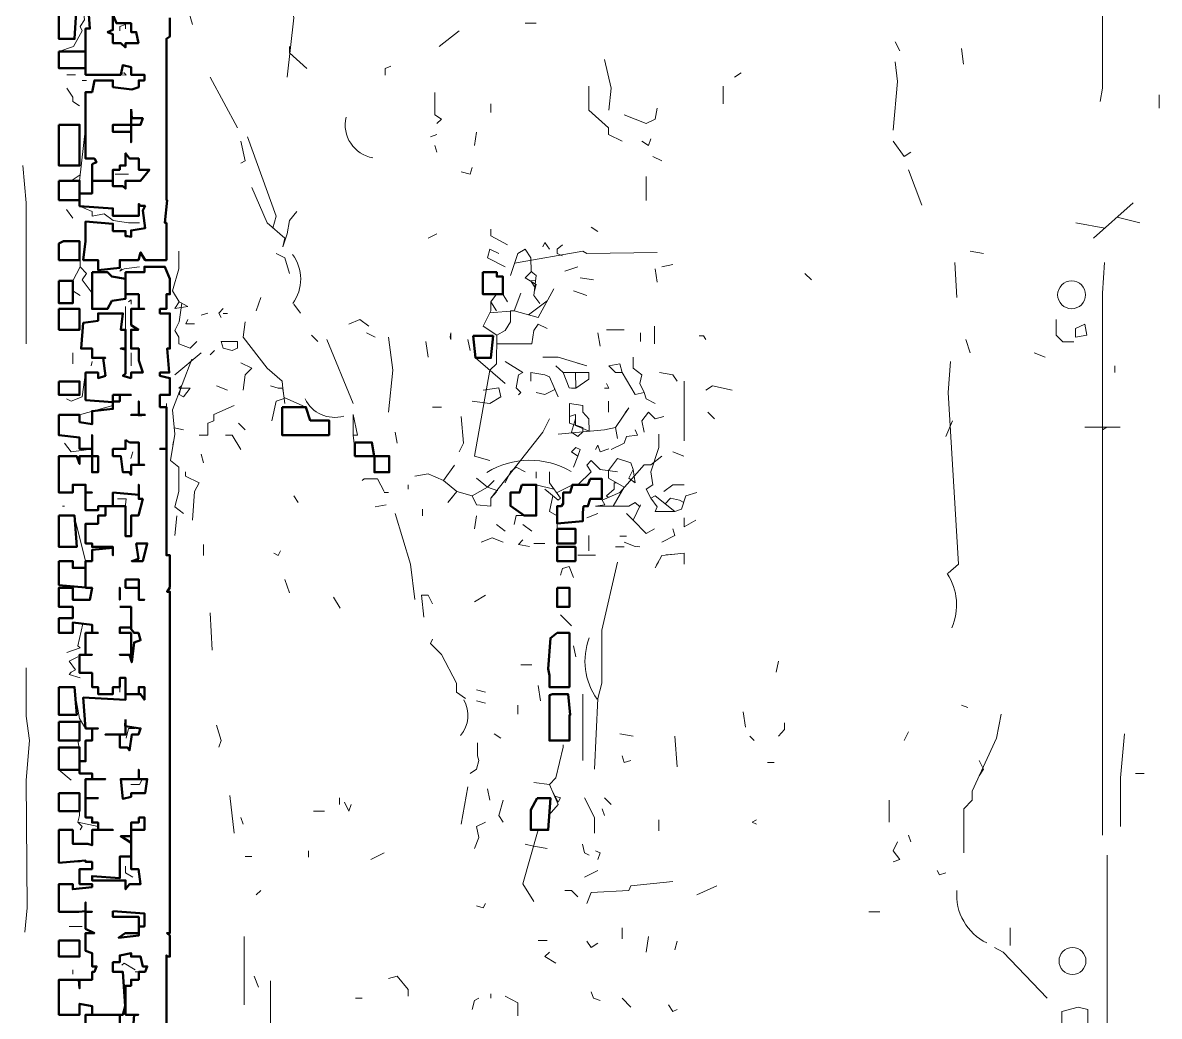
# Model space of a CAD drawing. Header units: metres. Extents: x 0.1 to 48.1, y 1.3 to 34.5.
# Drawn here: x 0.13 to 3.559, y 8.826 to 11.824 of the extents above; entities that cross this region are included whole.
import ezdxf

# ---------------------------------------------------------------- set-up
doc = ezdxf.new("R2010")
doc.units = ezdxf.units.M
for name, color, linetype, lineweight in [('P2D_GRAMMES', 7, 'Continuous', 18), ('P2D_MIKRA', 8, 'Continuous', 13), ('P2D_TOIXOI', 7, 'Continuous', 50), ('P2D_TOXA', 7, 'Continuous', 18)]:
    doc.layers.add(name, color=color, linetype=linetype, lineweight=lineweight)

msp = doc.modelspace()

# ---------------------------------------------------------------- linework, layer by layer
at = {"layer": 'P2D_GRAMMES'}
for p, q in [((0.269293, 11.515915), (0.282592, 11.515915)), ((0.31925, 11.506466), (0.300982, 11.346885)), ((0.282592, 11.392953), (0.29589, 11.392953)), ((0.275942, 11.346885), (0.303084, 11.365248)), ((0.261368, 11.260445), (0.280563, 11.233848)), ((3.480864, 11.280393), (3.361178, 11.174005)), ((3.307984, 11.219818), (3.39507, 11.204131)), ((3.432164, 11.237104), (3.500812, 11.22055)), ((0.302539, 11.087565), (0.280563, 11.045207)), ((1.659479, 11.04604), (1.677116, 11.04467)), ((0.280563, 11.014424), (0.302539, 11.001126)), ((1.664028, 11.043311), (1.675079, 11.026342)), ((1.54224, 10.981178), (1.559241, 10.954581)), ((1.578634, 11.004672), (1.592487, 10.981178)), ((1.712264, 10.984198), (1.655757, 10.942766)), ((0.249346, 10.960108), (0.300982, 10.960108)), ((0.947513, 10.974529), (0.967461, 10.947932)), ((1.047251, 10.868141), (1.127042, 10.675314)), ((0.280563, 10.828246), (0.280563, 10.795)), ((0.668246, 10.828246), (0.588455, 10.761754)), ((0.708141, 10.834895), (0.694843, 10.821597)), ((1.791898, 10.768252), (1.805261, 10.768187)), ((2.125856, 10.741806), (2.125856, 10.562277)), ((0.40204, 10.668665), (0.300982, 10.640627)), ((0.918343, 10.692946), (0.984084, 10.664036)), ((1.918298, 10.602173), (1.924948, 10.568927)), ((3.334581, 10.603205), (3.440969, 10.603205)), ((3.401073, 10.603205), (3.387765, 10.595524)), ((0.586299, 10.569286), (0.583064, 10.549878)), ((1.127042, 10.579755), (1.13203, 10.535681)), ((1.293237, 10.429293), (1.293237, 10.415995)), ((1.679418, 10.429809), (1.732778, 10.416463)), ((1.788639, 10.429809), (1.7404, 10.405769)), ((0.31925, 10.406115), (0.31925, 10.382749)), ((1.54224, 10.389398), (1.559718, 10.408057)), ((1.22678, 10.36945), (1.193534, 10.362801)), ((0.286468, 10.328893), (0.31925, 10.1994)), ((2.047728, 10.197324), (2.042216, 10.186957)), ((2.071153, 10.217813), (2.097497, 10.220391)), ((0.694843, 10.043639), (0.701492, 9.930602)), ((1.819459, 9.797618), (1.819459, 9.598141)), ((0.242696, 9.714732), (0.29589, 9.714732)), ((0.238792, 9.569793), (0.275942, 9.538298)), ((1.472801, 9.518351), (1.452853, 9.405314)), ((1.532644, 9.511702), (1.539293, 9.478455)), ((1.672277, 9.531649), (1.718822, 9.525)), ((0.29589, 9.411963), (0.357279, 9.398665)), ((1.692225, 9.388316), (1.705524, 9.388316)), ((0.797673, 9.066204), (0.797673, 8.860079))]:
    msp.add_line(p, q, dxfattribs=at)
for points in [[(3.387765, 12.204634), (3.387775, 11.626152), (3.381126, 11.586257)], [(0.300982, 11.981058), (0.315838, 11.832277), (0.302539, 11.81233), (0.309188, 11.799031), (0.282592, 11.752487), (0.238792, 11.737526)], [(0.934215, 11.89212), (0.947513, 11.838927), (0.927565, 11.659398)], [(1.885052, 11.712592), (1.905, 11.626152), (1.898351, 11.55966)], [(2.762749, 11.705942), (2.769398, 11.646099), (2.756099, 11.499817)], [(0.269293, 11.666712), (0.262644, 11.666712), (0.289241, 11.666712), (0.282592, 11.666712)], [(0.349084, 11.666712), (0.408927, 11.666712), (0.435524, 11.672696), (0.442173, 11.666047), (0.42555, 11.666712)], [(0.309188, 11.64985), (0.322487, 11.64985), (0.309188, 11.64985)], [(0.694843, 11.659398), (0.777491, 11.506466), (0.777491, 11.506466)], [(1.838327, 11.632801), (1.838327, 11.55966), (1.897622, 11.506466), (1.897622, 11.486518), (1.938246, 11.466571)], [(0.262644, 11.626152), (0.280563, 11.599555), (0.280563, 11.586257), (0.300982, 11.572958)], [(2.044634, 11.566309), (2.037984, 11.533063), (2.011387, 11.519764), (1.944895, 11.546361)], [(0.80788, 11.479869), (0.894319, 11.240497), (0.884346, 11.203927)], [(0.12966, 11.393429), (0.140036, 11.280393), (0.140036, 10.854843)], [(0.821178, 11.326937), (0.867723, 11.22055), (0.920916, 11.174005), (0.914267, 11.147408), (0.927565, 11.187304), (0.934215, 11.227199), (0.957055, 11.253796), (0.957055, 11.253796)], [(0.300982, 11.270419), (0.339173, 11.253796), (0.339173, 11.240497), (0.375681, 11.247147), (0.402277, 11.227199), (0.448822, 11.219818), (0.482068, 11.219818), (0.475419, 11.219818)], [(1.54224, 11.200602), (1.54224, 11.180654), (1.592487, 11.154058)], [(0.300982, 11.164269), (0.302539, 11.087565), (0.322487, 11.067618), (0.309188, 11.04767), (0.339173, 11.007775)], [(0.600923, 11.13411), (0.600923, 11.080916), (0.581806, 11.014424), (0.601754, 10.981178), (0.588455, 10.96123), (0.628351, 10.96788), (0.601754, 10.981178), (0.609733, 10.977188), (0.601754, 10.921335), (0.588455, 10.894738), (0.600923, 10.874791)], [(0.894319, 11.127461), (0.920916, 11.114162), (0.934215, 11.067618)], [(1.56589, 11.127461), (1.539293, 11.140759), (1.532644, 11.114162), (1.585838, 11.087565)], [(1.690428, 10.977045), (1.672277, 11.001126), (1.678927, 11.060969), (1.664141, 11.07278), (1.662653, 11.114162), (1.645681, 11.140759), (1.623891, 11.127461), (1.601321, 11.060969)], [(2.044634, 11.131002), (1.831859, 11.127461), (1.819459, 11.13411), (1.613962, 11.09821)], [(3.394424, 11.100864), (3.387775, 11.007775), (3.387765, 9.372068)], [(1.665628, 11.074267), (1.645681, 11.054319), (1.678927, 11.034372), (1.673656, 11.013532)], [(1.73212, 11.021073), (1.685576, 10.934634), (1.612435, 10.954581), (1.539049, 10.948051)], [(1.559241, 11.004672), (1.54224, 10.981178), (1.54224, 10.954581), (1.519346, 10.908037), (1.560246, 10.88144), (1.559241, 10.795), (1.539413, 10.775192), (1.492749, 10.515733), (1.539293, 10.502435)], [(1.632382, 11.007775), (1.612435, 10.954581), (1.601321, 10.954581), (1.601321, 10.921335), (1.585838, 10.894738), (1.560246, 10.88144)], [(0.300982, 10.934634), (0.300982, 10.901387), (0.282592, 10.897643)], [(0.80123, 10.921335), (0.794581, 10.874791), (0.867723, 10.781702), (0.912487, 10.741806), (0.91599, 10.709071)], [(1.712173, 10.901387), (1.685576, 10.914686), (1.672277, 10.894738), (1.665628, 10.854843)], [(0.600923, 10.861492), (0.600923, 10.874791), (0.600923, 10.854843), (0.635, 10.841545), (0.654948, 10.861492), (0.654948, 10.861492)], [(1.233429, 10.874791), (1.246728, 10.775052), (1.233429, 10.648717)], [(1.559939, 10.855067), (1.612435, 10.854843), (1.665628, 10.854843)], [(0.639623, 10.808298), (0.581806, 10.655366), (0.588455, 10.582225), (0.575157, 10.502435), (0.600923, 10.482487), (0.600923, 10.409346), (0.588455, 10.362801), (0.615052, 10.342853)], [(1.496073, 10.812567), (1.585838, 10.735157), (1.585838, 10.735157)], [(1.698873, 10.814948), (1.745419, 10.814948), (1.831859, 10.788351), (1.803824, 10.796977)], [(1.9714, 10.814948), (1.9714, 10.781702), (1.998089, 10.761754), (1.99144, 10.735157), (2.004738, 10.70856)], [(0.787932, 10.797943), (0.821178, 10.781702), (0.80123, 10.761754), (0.794581, 10.715209)], [(1.585838, 10.801649), (1.639031, 10.768403), (1.625733, 10.761754), (1.619084, 10.721859), (1.632382, 10.70856), (1.625733, 10.700789), (1.632382, 10.70856)], [(1.73877, 10.788351), (1.76054, 10.768403), (1.778665, 10.721859), (1.798613, 10.720882), (1.785346, 10.721532)], [(1.938246, 10.768028), (1.931597, 10.795), (1.898351, 10.788351), (1.918298, 10.768028), (1.938246, 10.768028), (1.978141, 10.701911), (2.004738, 10.70856), (2.011387, 10.688613), (2.037984, 10.675314)], [(2.928979, 10.801649), (2.92233, 10.70856), (2.953439, 10.189921), (2.92233, 10.163325)], [(0.31925, 10.768028), (0.309188, 10.695262), (0.275942, 10.681963), (0.261368, 10.688613), (0.261368, 10.688613)], [(1.662653, 10.741806), (1.662653, 10.768028), (1.705524, 10.761754), (1.718822, 10.755105), (1.745419, 10.695262), (1.734451, 10.719939)], [(1.797561, 10.768225), (1.798613, 10.720882), (1.838327, 10.748455), (1.838327, 10.768028), (1.76054, 10.768403)], [(0.877696, 10.728508), (0.900969, 10.720882), (0.914267, 10.720882), (0.920916, 10.675314), (0.920916, 10.675314)], [(1.678927, 10.70856), (1.705524, 10.701911), (1.735822, 10.716855)], [(0.56305, 10.668665), (0.56305, 10.675314), (0.56305, 10.662016)], [(0.918739, 10.690235), (0.894319, 10.681963), (0.881021, 10.62212)], [(1.79753, 10.62877), (1.785314, 10.588874), (1.805262, 10.575576), (1.819421, 10.589273), (1.819459, 10.602173), (1.779577, 10.615471), (1.779577, 10.675314), (1.819459, 10.668665), (1.819459, 10.648717), (1.838327, 10.62877), (1.838747, 10.591114), (1.79753, 10.608822), (1.79753, 10.642068), (1.779577, 10.635419)], [(1.452853, 10.635419), (1.459503, 10.555628), (1.446204, 10.529031), (1.446204, 10.529031)], [(1.918298, 10.602173), (1.958194, 10.662016), (1.947964, 10.646671)], [(0.586711, 10.60141), (0.615052, 10.595524), (0.615052, 10.595524)], [(1.718822, 10.62877), (1.698874, 10.588874), (1.54224, 10.389398), (1.54224, 10.364778), (1.499398, 10.36945), (1.486099, 10.396047), (1.439555, 10.409346), (1.412958, 10.376099), (1.428527, 10.395561)], [(1.918298, 10.602173), (1.885052, 10.595524), (1.745419, 10.582225)], [(2.049145, 10.582225), (2.049145, 10.54233), (2.024686, 10.469188), (2.031335, 10.429293), (2.011116, 10.415995), (2.024686, 10.389398)], [(1.791963, 10.482487), (1.805262, 10.515733), (1.811911, 10.535681), (1.798613, 10.54233), (1.785314, 10.529031), (1.805262, 10.515733)], [(1.924948, 10.469188), (1.871754, 10.475838), (1.845157, 10.502435), (1.831859, 10.489136), (1.845157, 10.469188), (1.805262, 10.429809)], [(2.057932, 10.515733), (2.024686, 10.489642), (2.004738, 10.489642), (1.931597, 10.406115), (1.878403, 10.382749), (1.886097, 10.368663), (1.858455, 10.364778), (1.958194, 10.364778), (1.978141, 10.376099), (1.99144, 10.362801), (1.994327, 10.36945), (1.971492, 10.322906), (1.951545, 10.342853)], [(1.911649, 10.364778), (1.944895, 10.422644), (1.897622, 10.449241), (1.897123, 10.472667), (1.924948, 10.509084), (1.964843, 10.495785), (1.971492, 10.475838), (1.958194, 10.449241), (1.978141, 10.435942), (1.971492, 10.475838)], [(1.31322, 10.45589), (1.353115, 10.462539), (1.39966, 10.442592)], [(1.432906, 10.489136), (1.39966, 10.442592), (1.439555, 10.409346)], [(1.645681, 10.469188), (1.619084, 10.482487), (1.601321, 10.469188), (1.585838, 10.435942)], [(1.679418, 10.449241), (1.679418, 10.469188), (1.679418, 10.449241)], [(1.718895, 10.469188), (1.718895, 10.435942), (1.752068, 10.389398), (1.745419, 10.382749), (1.705524, 10.415995), (1.715988, 10.407274)], [(1.499398, 10.449241), (1.532644, 10.422644), (1.486099, 10.396047)], [(1.552592, 10.442592), (1.532644, 10.422644), (1.563245, 10.411823)], [(1.921219, 10.435965), (1.914736, 10.435942), (1.914736, 10.415995), (1.891702, 10.396047), (1.897573, 10.391169)], [(2.125856, 10.429809), (2.091178, 10.429809), (2.064581, 10.409346)], [(1.729765, 10.395793), (1.718822, 10.349503), (1.742277, 10.336204), (1.742277, 10.296717)], [(2.024686, 10.389398), (2.037984, 10.396047), (2.097827, 10.349503)], [(2.097827, 10.349503), (2.117775, 10.356152), (2.131073, 10.396047), (2.164319, 10.406115), (2.164319, 10.406115)], [(0.255995, 10.364778), (0.249346, 10.364778), (0.255995, 10.364778)], [(2.024686, 10.389398), (2.044634, 10.362801), (2.037984, 10.349503), (2.097827, 10.349503)], [(2.068366, 10.372417), (2.084529, 10.389398), (2.111126, 10.382749), (2.124424, 10.376099)], [(1.253377, 10.342853), (1.299921, 10.189921), (1.31322, 10.083534)], [(2.16052, 10.322906), (2.125856, 10.302958), (2.125856, 10.329555)], [(1.971492, 10.322906), (2.011387, 10.28301), (2.035953, 10.296309), (2.035953, 10.296309)], [(2.125856, 10.189921), (2.125856, 10.223168), (2.057932, 10.216518), (2.037984, 10.178998), (2.037984, 10.178998)], [(1.924948, 10.196571), (1.876965, 9.990445), (1.876965, 9.830864), (1.865105, 9.784319), (1.8555, 9.571545)], [(0.310687, 10.0103), (0.29589, 9.943901), (0.302539, 9.937251), (0.262644, 9.923953), (0.262644, 9.923953)], [(1.366414, 9.96407), (1.359764, 9.95055), (1.39301, 9.917304), (1.438225, 9.830864), (1.438225, 9.804267), (1.466152, 9.784319)], [(0.29589, 9.910654), (0.269293, 9.897356), (0.289241, 9.870759), (0.275942, 9.86411), (0.269293, 9.857461), (0.302539, 9.846835), (0.302539, 9.846835)], [(0.140036, 9.877408), (0.140036, 9.731126), (0.149607, 9.657984), (0.140036, 9.538298), (0.142958, 9.152644), (0.136309, 9.079503)], [(0.287185, 9.803177), (0.300982, 9.724476), (0.319162, 9.694555)], [(3.081911, 9.737775), (3.068613, 9.664634), (2.994783, 9.505052), (2.994783, 9.478455), (2.970008, 9.451859), (2.970008, 9.318874)], [(3.454267, 9.677932), (3.442259, 9.544948), (3.442259, 9.398665)], [(1.501891, 9.651335), (1.501891, 9.61144), (1.506047, 9.598141), (1.499398, 9.571545)], [(1.76054, 9.638037), (1.73877, 9.544948), (1.718822, 9.525), (1.745419, 9.465157), (1.718616, 9.433308)], [(1.76054, 9.638037), (1.76054, 9.644686), (1.76054, 9.638037)], [(1.499398, 9.571545), (1.479513, 9.558246), (1.479513, 9.558246)], [(1.726225, 9.508343), (1.745419, 9.471806), (1.752068, 9.485105), (1.735768, 9.490177)], [(0.300982, 9.498766), (0.300982, 9.431911), (0.29589, 9.411963)], [(1.825209, 9.485105), (1.8555, 9.425262), (1.8555, 9.378717)], [(0.29589, 9.411963), (0.309188, 9.398665), (0.302539, 9.388316), (0.309188, 9.398665)], [(1.685576, 9.388316), (1.639031, 9.225785), (1.672277, 9.172592)], [(1.645681, 9.345471), (1.671469, 9.339054), (1.712173, 9.332173), (1.712173, 9.332173)], [(3.402635, 9.312225), (3.402635, 7.603377), (3.414372, 7.510288), (3.402635, 7.503639), (3.402635, 7.450445)], [(2.091178, 9.232435), (1.964843, 9.219136), (1.958194, 9.205838), (1.845157, 9.199188), (1.831859, 9.165942)], [(3.061963, 9.032958), (3.08856, 9.01966), (3.221545, 8.880026)], [(0.877696, 8.93322), (0.877696, 8.793586), (0.894319, 8.693848), (0.912487, 8.68055), (0.927565, 8.394634), (0.947513, 8.374686), (0.967461, 8.394634)]]:
    msp.add_lwpolyline(points, dxfattribs=at)
for points in [[(0.777491, 10.861492), (0.728089, 10.861492), (0.734738, 10.841545), (0.761335, 10.834895), (0.777491, 10.841545)], [(0.335785, 10.788351), (0.339173, 10.801649)], [(0.608403, 10.728508), (0.600923, 10.720882), (0.635, 10.720882), (0.615052, 10.695262), (0.601754, 10.701911)], [(1.127042, 10.579755), (1.127042, 10.642068), (1.14034, 10.579755)]]:
    msp.add_lwpolyline(points, close=True, dxfattribs=at)
at = {"layer": 'P2D_MIKRA'}
for p, q in [((0.615052, 11.912068), (0.641649, 11.818979)), ((1.446204, 11.799031), (1.386361, 11.752487)), ((1.645681, 11.822102), (1.678927, 11.822102)), ((2.762749, 11.765785), (2.776047, 11.739188)), ((2.962225, 11.745838), (2.968874, 11.699293)), ((2.297304, 11.672696), (2.277356, 11.659398)), ((2.243052, 11.632801), (2.243052, 11.579607)), ((3.559363, 11.606204), (3.559363, 11.566309)), ((1.54224, 11.579607), (1.54224, 11.55301)), ((0.422225, 11.515915), (0.448822, 11.515915)), ((1.499398, 11.493168), (1.492749, 11.453272)), ((1.379712, 11.486518), (1.359764, 11.479869)), ((1.373063, 11.453272), (1.379712, 11.433325)), ((2.031335, 11.420026), (2.057932, 11.406728)), ((0.422225, 11.366832), (0.448822, 11.366832)), ((2.011116, 11.360183), (2.011116, 11.287042)), ((2.802644, 11.380131), (2.842539, 11.273743)), ((1.379712, 11.187304), (1.353115, 11.174005)), ((1.845157, 11.207251), (1.865105, 11.193953)), ((2.988822, 11.13411), (3.028717, 11.127461)), ((1.805262, 11.087565), (1.765366, 11.074267)), ((2.037984, 11.080916), (2.044634, 11.041021)), ((2.091178, 11.094215), (2.057932, 11.087565)), ((2.942277, 11.100864), (2.948927, 10.994476)), ((1.811911, 11.054319), (1.851806, 11.04767)), ((2.490131, 11.067618), (2.510079, 11.04767)), ((1.791963, 11.014424), (1.831859, 11.001126)), ((0.847775, 10.994476), (0.834476, 10.954581)), ((0.439829, 10.96788), (0.439829, 10.901387)), ((0.688194, 10.947932), (0.668246, 10.941283)), ((0.734738, 10.946787), (0.748037, 10.946787)), ((2.035953, 10.908037), (2.035953, 10.854843)), ((1.000707, 10.88144), (1.020654, 10.861492)), ((1.166937, 10.888089), (1.193534, 10.874791)), ((1.865105, 10.888089), (1.871754, 10.848194)), ((1.891702, 10.897643), (1.944895, 10.897643)), ((1.994327, 10.888089), (1.994327, 10.861492)), ((1.346466, 10.861492), (1.353115, 10.814948)), ((1.472801, 10.868141), (1.47945, 10.834895)), ((2.975524, 10.868141), (2.988822, 10.828246)), ((0.456871, 10.828246), (0.456871, 10.788351)), ((3.181649, 10.828246), (3.214895, 10.814948)), ((3.425454, 10.788351), (3.425454, 10.768403)), ((0.714791, 10.728508), (0.748037, 10.715209)), ((1.897622, 10.681963), (1.897622, 10.648717)), ((1.366414, 10.664036), (1.39301, 10.664036)), ((2.197565, 10.648717), (2.217513, 10.62877)), ((0.781283, 10.615471), (0.80123, 10.595524)), ((2.935628, 10.62212), (2.915681, 10.575576)), ((1.253377, 10.588874), (1.260026, 10.555628)), ((0.46212, 10.529031), (0.455471, 10.509084)), ((0.668246, 10.522382), (0.674895, 10.495785)), ((2.091178, 10.529031), (2.124424, 10.515733)), ((0.947513, 10.396047), (0.960812, 10.376099)), ((0.595105, 10.336204), (0.588455, 10.276361)), ((1.336411, 10.356152), (1.336411, 10.336204)), ((1.499398, 10.336204), (1.492749, 10.296309)), ((1.865105, 10.342853), (1.831859, 10.329555)), ((1.559241, 10.309607), (1.585838, 10.28966)), ((1.639031, 10.309607), (1.665628, 10.28966)), ((1.838327, 10.276361), (1.838327, 10.229817)), ((1.931597, 10.274246), (1.951545, 10.274246)), ((0.675449, 10.249764), (0.675449, 10.216518)), ((1.672277, 10.25263), (1.705524, 10.25263)), ((1.918298, 10.242118), (1.944895, 10.242118)), ((1.805262, 10.217022), (1.858455, 10.217022)), ((3.387765, 10.176623), (3.387765, 10.143377)), ((0.920916, 10.143377), (0.934215, 10.103482)), ((1.067199, 10.090183), (1.087147, 10.056937)), ((1.525995, 10.096832), (1.492749, 10.076885)), ((1.752068, 10.03699), (1.785314, 10.003743)), ((1.791963, 9.943901), (1.798613, 9.910654)), ((1.632382, 9.885886), (1.665628, 9.885886)), ((2.41034, 9.897356), (2.403691, 9.86411)), ((0.422624, 9.830864), (0.422624, 9.804267)), ((1.499398, 9.810916), (1.525995, 9.804267)), ((1.685576, 9.824215), (1.692225, 9.77767)), ((1.499398, 9.77767), (1.525995, 9.771021)), ((1.623891, 9.764372), (1.623891, 9.737775)), ((2.303953, 9.744424), (2.310602, 9.69788)), ((2.962225, 9.764372), (2.982173, 9.757723)), ((1.552592, 9.677932), (1.572539, 9.664634)), ((1.931597, 9.677932), (1.971492, 9.671283)), ((2.802644, 9.684581), (2.789346, 9.657984)), ((2.097827, 9.671283), (2.104476, 9.578194)), ((2.323901, 9.671283), (2.337199, 9.657984)), ((2.377094, 9.591492), (2.397042, 9.591492)), ((3.487513, 9.558621), (3.51411, 9.558621)), ((0.754686, 9.491754), (0.767984, 9.378717)), ((1.085418, 9.485105), (1.085418, 9.465157)), ((1.885052, 9.485105), (1.905, 9.465157)), ((2.743998, 9.478455), (2.743998, 9.411963)), ((1.007356, 9.445254), (1.040602, 9.445254)), ((1.878403, 9.451859), (1.885052, 9.431911)), ((0.787932, 9.425262), (0.794581, 9.405314)), ((2.049145, 9.418613), (2.049145, 9.385366)), ((2.802644, 9.372068), (2.809293, 9.35212)), ((0.80123, 9.307683), (0.821178, 9.307683)), ((0.992071, 9.325524), (0.992071, 9.305576)), ((1.220131, 9.318874), (1.180236, 9.298927)), ((0.275942, 9.291396), (0.302539, 9.291396)), ((1.865105, 9.265681), (1.825209, 9.245733)), ((0.847775, 9.205838), (0.834476, 9.192539)), ((2.224162, 9.219136), (2.164319, 9.192539)), ((2.682958, 9.141409), (2.716204, 9.141409)), ((0.282592, 9.097234), (0.29589, 9.097234)), ((1.938246, 9.092801), (1.938246, 9.059555)), ((3.10937, 9.092801), (3.10937, 9.039607)), ((2.018037, 9.066204), (2.011387, 9.01966)), ((1.685576, 9.054014), (1.712173, 9.054014)), ((2.104476, 9.052906), (2.097827, 9.026309)), ((0.280563, 8.966466), (0.280563, 8.953168)), ((0.29589, 8.935929), (0.309188, 8.935929)), ((0.827827, 8.946518), (0.841126, 8.913272)), ((1.133691, 8.880026), (1.153639, 8.880026)), ((1.938246, 8.880026), (1.964843, 8.853429))]:
    msp.add_line(p, q, dxfattribs=at)
for points in [[(0.439829, 11.805681), (0.439829, 11.818979), (0.422624, 11.81233), (0.422624, 11.799031)], [(0.934343, 11.752487), (0.934343, 11.732539), (0.987408, 11.685995)], [(1.240079, 11.692644), (1.223206, 11.685995), (1.223206, 11.666047)], [(1.373296, 11.612853), (1.373296, 11.546361), (1.39301, 11.533063), (1.379712, 11.519764)], [(0.787932, 11.466571), (0.80123, 11.406728), (0.787932, 11.400079)], [(2.024686, 11.47322), (2.018037, 11.453272), (1.998089, 11.466571)], [(2.756099, 11.466571), (2.789346, 11.420026), (2.809293, 11.433325)], [(1.486099, 11.38678), (1.47945, 11.366832), (1.452853, 11.373482)], [(0.422225, 11.366832), (0.408927, 11.366832), (0.422225, 11.366832)], [(1.698874, 11.147408), (1.705524, 11.160707), (1.718822, 11.140759)], [(1.758717, 11.154058), (1.742277, 11.140759), (1.742277, 11.127461), (1.758717, 11.120812)], [(0.482068, 11.087565), (0.435524, 11.080916), (0.422225, 11.074267), (0.428874, 11.080916)], [(0.448822, 10.981178), (0.456871, 10.987827), (0.456871, 10.974529)], [(0.734738, 10.96123), (0.72144, 10.947932), (0.728089, 10.934634)], [(0.628351, 10.927984), (0.621702, 10.915346), (0.648298, 10.915346)], [(1.113743, 10.914686), (1.14699, 10.927984), (1.173586, 10.908037)], [(3.248444, 10.927984), (3.248444, 10.88144), (3.268089, 10.860938), (3.301335, 10.860938)], [(2.170969, 10.878858), (2.184267, 10.878858), (2.190916, 10.868141)], [(1.891702, 10.735157), (1.898351, 10.720882), (1.885052, 10.720882)], [(2.051283, 10.768403), (2.091178, 10.761754), (2.104476, 10.741806)], [(1.519346, 10.715209), (1.56589, 10.721859), (1.572539, 10.695262), (1.539293, 10.675314), (1.486099, 10.681963)], [(2.270707, 10.715209), (2.210864, 10.728508), (2.190916, 10.715209)], [(0.767984, 10.668665), (0.706026, 10.642068), (0.706026, 10.62212), (0.688194, 10.615471), (0.688194, 10.579755), (0.661597, 10.579755)], [(2.064581, 10.635419), (2.037984, 10.62877), (2.018037, 10.648717), (1.998089, 10.62212), (2.004738, 10.588874)], [(0.741387, 10.579755), (0.761335, 10.579755), (0.787932, 10.535681)], [(1.978141, 10.595524), (1.984791, 10.579755), (1.951545, 10.575576), (1.944895, 10.555628), (1.905, 10.535681)], [(0.255995, 10.555628), (0.275942, 10.529031), (0.329136, 10.535681)], [(1.858455, 10.535681), (1.865105, 10.548979), (1.871754, 10.529031), (1.898351, 10.537927)], [(0.621303, 10.469188), (0.621303, 10.45589), (0.661597, 10.435942), (0.648298, 10.409346), (0.641649, 10.322906)], [(1.153639, 10.442592), (1.160288, 10.447903), (1.200183, 10.447903), (1.220131, 10.409346)], [(1.220131, 10.406115), (1.233429, 10.406115), (1.220131, 10.406115)], [(0.415576, 10.387162), (0.442173, 10.387162), (0.439829, 10.36945), (0.439829, 10.322906)], [(1.665628, 10.336744), (1.619084, 10.336744), (1.612435, 10.309607)], [(0.439829, 10.322906), (0.439829, 10.309607), (0.439829, 10.322906)], [(2.091178, 10.296309), (2.097827, 10.276361), (2.057932, 10.256414)], [(1.512696, 10.256414), (1.545942, 10.269712), (1.579188, 10.256414)], [(1.639031, 10.263063), (1.625733, 10.249764), (1.658979, 10.243115)], [(1.944895, 10.256414), (1.978141, 10.243115), (1.99144, 10.242118), (1.984791, 10.243115)], [(0.907618, 10.229817), (0.900969, 10.216518), (0.88767, 10.223168)], [(1.752068, 10.156675), (1.758717, 10.176623), (1.778665, 10.183272), (1.791963, 10.150026)], [(1.366414, 10.070236), (1.353115, 10.096832), (1.333168, 10.096832), (1.339817, 10.03034)], [(2.428487, 9.711178), (2.428487, 9.69123), (2.41034, 9.671283)], [(0.46877, 9.694555), (0.448822, 9.694555), (0.442173, 9.664634)], [(0.714791, 9.704529), (0.728089, 9.657984), (0.72144, 9.638037)], [(0.249346, 9.657856), (0.29589, 9.657856), (0.302539, 9.618089)], [(1.938246, 9.61144), (1.944895, 9.591492), (1.964843, 9.598141)], [(3.015419, 9.598141), (3.028717, 9.571545), (3.015419, 9.551597)], [(0.488717, 9.538298), (0.482068, 9.525), (0.455471, 9.525)], [(1.100445, 9.471806), (1.113743, 9.445209), (1.120393, 9.465157)], [(1.579188, 9.478455), (1.56589, 9.431911), (1.579188, 9.411963)], [(1.525995, 9.411963), (1.499398, 9.398665), (1.506047, 9.365419), (1.492749, 9.332173)], [(2.343848, 9.418613), (2.33055, 9.411963), (2.343848, 9.405314)], [(1.81856, 9.345471), (1.825209, 9.318874), (1.838508, 9.312225)], [(2.769398, 9.35212), (2.756099, 9.325524), (2.776047, 9.298927), (2.756099, 9.292277)], [(1.858455, 9.325524), (1.871754, 9.318874), (1.865105, 9.298927)], [(0.439829, 9.278979), (0.439829, 9.259031), (0.46212, 9.245733)], [(2.889084, 9.265681), (2.895733, 9.252382), (2.915681, 9.259031)], [(1.765366, 9.20575), (1.785314, 9.20575), (1.805262, 9.18589)], [(1.525995, 9.165942), (1.519346, 9.152644), (1.499398, 9.159293)], [(0.282592, 9.097234), (0.269293, 9.097234), (0.282592, 9.097234)], [(0.29589, 9.097234), (0.309188, 9.097234), (0.29589, 9.097234)], [(1.831859, 9.052906), (1.845157, 9.032958), (1.865105, 9.046257)], [(0.428874, 8.979764), (0.435524, 8.986414), (0.46877, 8.966466)], [(1.718822, 9.01966), (1.705524, 9.006361), (1.73877, 8.986414)], [(0.46877, 8.959817), (0.482068, 8.959817), (0.46877, 8.959817)], [(1.233429, 8.939869), (1.260026, 8.946518), (1.293237, 8.906623), (1.293237, 8.886675)], [(1.54224, 8.893325), (1.54224, 8.880026), (1.54224, 8.893325)], [(1.585838, 8.886675), (1.623891, 8.866728), (1.623891, 8.826832)], [(1.845157, 8.899974), (1.851806, 8.880026), (1.871754, 8.873377)], [(1.506047, 8.880026), (1.492749, 8.873377), (1.486099, 8.84678)], [(2.07788, 8.860079), (2.091178, 8.840131), (2.104476, 8.84678)], [(3.26496, 8.800236), (3.26496, 8.840131), (3.314634, 8.853429), (3.343968, 8.84678), (3.343968, 8.800236)]]:
    msp.add_lwpolyline(points, dxfattribs=at)
for points in [[(3.306916, 10.874791), (3.306916, 10.901387), (3.334581, 10.914686), (3.34123, 10.88144)], [(1.421738, 10.888089), (1.419607, 10.874791), (1.421738, 10.868141)]]:
    msp.add_lwpolyline(points, close=True, dxfattribs=at)
at = {"layer": 'P2D_TOIXOI'}
for points in [[(0.238792, 11.888841), (0.238792, 11.774943), (0.285916, 11.774943), (0.292565, 11.888841)], [(0.40204, 11.848901), (0.412251, 11.822102), (0.456871, 11.822102), (0.456871, 11.795707), (0.472094, 11.795707), (0.478743, 11.762461), (0.439829, 11.762461), (0.439829, 11.749162), (0.42555, 11.762461), (0.40204, 11.762461), (0.40204, 11.789058), (0.385654, 11.795707), (0.40204, 11.802356)], [(0.238792, 11.737526), (0.238792, 11.686527), (0.31925, 11.686527), (0.31925, 11.737526)], [(0.456871, 11.562984), (0.458796, 11.535498), (0.492042, 11.535498), (0.485393, 11.515915), (0.456871, 11.515915), (0.456871, 11.463246), (0.456871, 11.463246), (0.456871, 11.494585), (0.40204, 11.494585), (0.40204, 11.515915), (0.456871, 11.515915)], [(0.238792, 11.515915), (0.238792, 11.392953), (0.300982, 11.392953), (0.300982, 11.515915)], [(0.238792, 11.346885), (0.238792, 11.288855), (0.300982, 11.288855), (0.300982, 11.346885)], [(0.25267, 11.164269), (0.238792, 11.157382), (0.238792, 11.107634), (0.300982, 11.107634), (0.300982, 11.164269)], [(0.238792, 11.045207), (0.238792, 10.977251), (0.280563, 10.977251), (0.280563, 11.045207)], [(0.339173, 11.070942), (0.339173, 10.960108), (0.385654, 10.960108), (0.398953, 10.984503), (0.439829, 10.991152), (0.439829, 11.050995), (0.398953, 11.057644), (0.385654, 11.070942)], [(1.518396, 11.070942), (1.518396, 11.004672), (1.578634, 11.004672), (1.578634, 11.057644), (1.560246, 11.057644), (1.560246, 11.070942)], [(0.238792, 10.960108), (0.238792, 10.897643), (0.300982, 10.897643), (0.300982, 10.960108)], [(1.489424, 10.878858), (1.496073, 10.812567), (1.542618, 10.812567), (1.549267, 10.878858)], [(0.238792, 10.741728), (0.238792, 10.700789), (0.300982, 10.700789), (0.300982, 10.741728)], [(0.40204, 10.700789), (0.456871, 10.700789), (0.456871, 10.700789), (0.422624, 10.700789), (0.422624, 10.681292), (0.40204, 10.681292)], [(0.479938, 10.681292), (0.479938, 10.681292), (0.479938, 10.638743), (0.498691, 10.640627), (0.456871, 10.640627), (0.456871, 10.640627), (0.479938, 10.640627)], [(0.912487, 10.664036), (0.912487, 10.579755), (0.990733, 10.579755), (1.004031, 10.579755), (1.053901, 10.579755), (1.053901, 10.6237), (0.997382, 10.6237), (0.984084, 10.664036)], [(0.439829, 10.565602), (0.452147, 10.557388), (0.479938, 10.557388), (0.479938, 10.489642), (0.496817, 10.489642), (0.496817, 10.489642), (0.456871, 10.489642), (0.456871, 10.459215), (0.452147, 10.467484), (0.432199, 10.467484), (0.42555, 10.516252), (0.40204, 10.516252), (0.40204, 10.537927), (0.439829, 10.537927)], [(1.13203, 10.557388), (1.13203, 10.516252), (1.190777, 10.516252), (1.190777, 10.467484), (1.235804, 10.467484), (1.235804, 10.516252), (1.190209, 10.516252), (1.18356, 10.557388)], [(0.339173, 10.516252), (0.357279, 10.516252), (0.357279, 10.467484), (0.339173, 10.467484)], [(1.635707, 10.429809), (1.629058, 10.406115), (1.601321, 10.406115), (1.601321, 10.366126), (1.642356, 10.336744), (1.679418, 10.336744), (1.679418, 10.429809)], [(1.841832, 10.447903), (1.835183, 10.429809), (1.788639, 10.429809), (1.78199, 10.406115), (1.76054, 10.406115), (1.76054, 10.372775), (1.755393, 10.364778), (1.742277, 10.364778), (1.742277, 10.312932), (1.819459, 10.319581), (1.819459, 10.346178), (1.821885, 10.364778), (1.835183, 10.364778), (1.841832, 10.387162), (1.876965, 10.387162), (1.876965, 10.447903)], [(0.238792, 10.336744), (0.238792, 10.242118), (0.292565, 10.242118), (0.285916, 10.336744)], [(1.742277, 10.296717), (1.742277, 10.25263), (1.79753, 10.25263), (1.79753, 10.296717)], [(0.472094, 10.25263), (0.50534, 10.25263), (0.492042, 10.1994), (0.458796, 10.1994), (0.478743, 10.206545)], [(1.742277, 10.242118), (1.742277, 10.1994), (1.79753, 10.1994), (1.79753, 10.242118)], [(0.238792, 10.1994), (0.238792, 10.126754), (0.31925, 10.120105), (0.31925, 10.178998), (0.280563, 10.178998), (0.280563, 10.1994)], [(0.422624, 10.119127), (0.422624, 10.119127), (0.422624, 10.082633), (0.422624, 10.082633)], [(0.439829, 10.143831), (0.479938, 10.143831), (0.479938, 10.082633), (0.496817, 10.082633), (0.496817, 10.082633), (0.479938, 10.082633), (0.479938, 10.119127), (0.439829, 10.119127)], [(1.742277, 10.119127), (1.742277, 10.061337), (1.779577, 10.061337), (1.779577, 10.119127)], [(0.422624, 10.061337), (0.456871, 10.061337), (0.456871, 9.99377), (0.465445, 9.982477), (0.478743, 9.982477), (0.485393, 9.960524), (0.465445, 9.953874), (0.458796, 9.894031), (0.452147, 9.91667), (0.422624, 9.91667), (0.422624, 9.91667), (0.456871, 9.91667), (0.456871, 9.982477), (0.422624, 9.982477), (0.422624, 9.998679), (0.456871, 9.998679), (0.456871, 10.061337), (0.422624, 10.061337)], [(1.742094, 9.982477), (1.722147, 9.967173), (1.715497, 9.874084), (1.718895, 9.854136), (1.718895, 9.819228), (1.779577, 9.819228), (1.779577, 9.982477)], [(0.238792, 9.819228), (0.238792, 9.735097), (0.292565, 9.735097), (0.285916, 9.819228)], [(1.728796, 9.797847), (1.718895, 9.794293), (1.718895, 9.714503), (1.718895, 9.701204), (1.718895, 9.657856), (1.779577, 9.657856), (1.779577, 9.735097), (1.78199, 9.735097), (1.77534, 9.797847)], [(0.238792, 9.714732), (0.238792, 9.657856), (0.300982, 9.657856), (0.300982, 9.714732)], [(0.439829, 9.721152), (0.438848, 9.701204), (0.485393, 9.694555), (0.478743, 9.675676), (0.458796, 9.675676), (0.452147, 9.628063), (0.445497, 9.636928), (0.422624, 9.636928), (0.422624, 9.675676), (0.379005, 9.675676), (0.379005, 9.675676), (0.439829, 9.675676)], [(0.238792, 9.636928), (0.238792, 9.569793), (0.300982, 9.569793), (0.300982, 9.636928)], [(0.479938, 9.569793), (0.479938, 9.569793), (0.479938, 9.541334), (0.50534, 9.541334), (0.498691, 9.498766), (0.456871, 9.498766), (0.456871, 9.488429), (0.432199, 9.48178), (0.42555, 9.541334), (0.479938, 9.541334)], [(0.238792, 9.498766), (0.238792, 9.445254), (0.300982, 9.445254), (0.300982, 9.498766)], [(1.682251, 9.484237), (1.662653, 9.448534), (1.662653, 9.388316), (1.715497, 9.388316), (1.722147, 9.484237)], [(0.479938, 9.426029), (0.496817, 9.426029), (0.496817, 9.388316), (0.456871, 9.388316), (0.456871, 9.307683), (0.456871, 9.307683), (0.456871, 9.270244), (0.478743, 9.270244), (0.485393, 9.224815), (0.452147, 9.224815), (0.439829, 9.209162), (0.439829, 9.2358), (0.339173, 9.2358), (0.339173, 9.249058), (0.422624, 9.242408), (0.422624, 9.307683), (0.456871, 9.307683), (0.456871, 9.348796), (0.42555, 9.369236), (0.456871, 9.369236), (0.456871, 9.410214), (0.479938, 9.410214)], [(0.40204, 9.14267), (0.496817, 9.136021), (0.496817, 9.097234), (0.479938, 9.097234), (0.479938, 9.069529), (0.418901, 9.06288), (0.438848, 9.077028), (0.479938, 9.077028), (0.479938, 9.125548), (0.40204, 9.125548)], [(0.238792, 9.054014), (0.238792, 9.005783), (0.300982, 9.005783), (0.300982, 9.054014)]]:
    msp.add_lwpolyline(points, close=True, dxfattribs=at)
for points in [[(0.325812, 11.888841), (0.332461, 11.806419), (0.319162, 11.806419), (0.31925, 11.789058), (0.31925, 11.737526), (0.31925, 11.737526), (0.31925, 11.666712), (0.40204, 11.666712), (0.40204, 11.666712), (0.42555, 11.666712), (0.432199, 11.695969), (0.456871, 11.689319), (0.456871, 11.666712), (0.485393, 11.666712), (0.492042, 11.666712), (0.496817, 11.666712), (0.496817, 11.64985), (0.479938, 11.64985), (0.479938, 11.629476), (0.458796, 11.622827), (0.40204, 11.629476), (0.40204, 11.64985), (0.345759, 11.64985), (0.33911, 11.614753), (0.31925, 11.614753), (0.31925, 11.41399), (0.345759, 11.41399), (0.352408, 11.403403), (0.339173, 11.396754), (0.339173, 11.346885), (0.40204, 11.346885), (0.40204, 11.380094), (0.422624, 11.380094), (0.422624, 11.392953), (0.439829, 11.392953), (0.439829, 11.43), (0.452147, 11.41399), (0.479938, 11.41399), (0.479938, 11.380094), (0.51199, 11.380094), (0.485393, 11.346885), (0.439829, 11.346885), (0.439829, 11.323613), (0.432199, 11.330262), (0.40204, 11.330262), (0.40204, 11.346885), (0.339173, 11.346885), (0.339173, 11.308997), (0.300982, 11.308997), (0.300982, 11.270419), (0.40204, 11.26377), (0.40204, 11.240729), (0.479938, 11.240729), (0.479938, 11.277068), (0.485393, 11.271219), (0.498691, 11.271219), (0.492042, 11.25712), (0.498691, 11.203927), (0.456871, 11.197277), (0.456871, 11.17733), (0.445497, 11.179547), (0.439829, 11.179547), (0.439829, 11.195307), (0.40204, 11.195307), (0.40204, 11.217225), (0.31925, 11.223874), (0.31925, 11.164269), (0.319162, 11.164269), (0.312513, 11.107634), (0.357279, 11.107634), (0.357279, 11.077592), (0.422624, 11.084241), (0.422624, 11.107634), (0.478743, 11.107634), (0.485393, 11.130785), (0.498691, 11.107634), (0.56305, 11.107634), (0.56305, 11.219818), (0.558534, 11.219818), (0.565183, 11.288855), (0.56305, 11.288855), (0.56305, 11.775759), (0.574038, 11.782408), (0.574038, 11.838633)], [(0.56305, 8.150512), (0.56305, 9.009686), (0.565183, 9.005783), (0.574038, 9.005783), (0.574038, 9.069529), (0.565183, 9.077028), (0.574038, 9.077028), (0.574038, 9.307683), (0.574038, 9.307683), (0.574038, 9.410214), (0.574038, 9.410214), (0.574038, 9.96407), (0.574038, 9.96407), (0.574038, 10.106806), (0.565183, 10.106806), (0.574038, 10.120105), (0.574038, 10.217022), (0.56305, 10.217022), (0.56305, 10.479162), (0.56305, 10.485812), (0.56305, 10.537927), (0.543753, 10.537927), (0.543753, 10.537927), (0.56305, 10.537927), (0.56305, 10.664036), (0.543753, 10.664036), (0.543753, 10.700789), (0.574038, 10.700789), (0.574038, 10.75178), (0.543753, 10.758429), (0.543753, 10.768028), (0.571832, 10.768028), (0.565183, 10.840506), (0.574038, 10.840506), (0.574038, 10.897643), (0.574038, 10.897643), (0.574038, 10.946787), (0.543753, 10.946787), (0.543753, 10.960108), (0.56305, 10.960108), (0.56305, 11.004672), (0.574038, 11.004672), (0.574038, 11.050995), (0.558534, 11.08773), (0.496817, 11.08773), (0.496817, 11.070942), (0.439829, 11.070942), (0.439829, 11.004672), (0.479938, 11.004672), (0.479938, 10.960108), (0.496817, 10.960108), (0.496817, 10.960108), (0.456871, 10.960108), (0.456871, 10.911361), (0.478743, 10.897643), (0.456871, 10.897643), (0.456871, 10.840506), (0.479938, 10.840506), (0.479938, 10.804974), (0.492042, 10.768028), (0.456871, 10.768028), (0.456871, 10.75178), (0.432199, 10.758429), (0.439829, 10.765079), (0.439829, 10.840506), (0.42555, 10.840506), (0.439829, 10.83822), (0.439829, 10.897643), (0.42555, 10.897643), (0.432199, 10.946787), (0.357279, 10.946787), (0.357279, 10.92466), (0.312513, 10.91801), (0.305864, 10.840506), (0.339173, 10.840506), (0.339173, 10.812567), (0.379005, 10.812567), (0.372356, 10.811623), (0.379005, 10.758429), (0.357279, 10.75178), (0.357279, 10.768028), (0.31925, 10.768028), (0.31925, 10.685288), (0.40204, 10.678639), (0.40204, 10.658691), (0.339173, 10.652042), (0.339173, 10.612147), (0.300982, 10.618796), (0.300982, 10.640627), (0.238792, 10.640627), (0.238792, 10.578901), (0.300982, 10.572251), (0.300982, 10.537927), (0.339173, 10.537927), (0.339173, 10.579755), (0.339173, 10.579755), (0.339173, 10.516252), (0.300982, 10.516252), (0.300982, 10.492461), (0.292565, 10.516252), (0.238792, 10.516252), (0.238792, 10.406115), (0.280563, 10.406115), (0.280563, 10.429809), (0.31925, 10.429809), (0.31925, 10.406115), (0.339173, 10.406115), (0.339173, 10.406115), (0.31925, 10.406115), (0.31925, 10.352827), (0.357279, 10.352827), (0.357279, 10.364778), (0.40204, 10.364778), (0.40204, 10.406021), (0.479938, 10.399372), (0.479938, 10.429809), (0.479938, 10.429809), (0.479938, 10.387162), (0.492042, 10.387162), (0.478743, 10.336744), (0.456871, 10.336744), (0.456871, 10.274246), (0.439829, 10.274246), (0.439829, 10.364778), (0.379005, 10.364778), (0.379005, 10.336744), (0.357279, 10.336744), (0.357279, 10.3119), (0.31925, 10.3119), (0.31925, 10.25263), (0.339173, 10.25263), (0.339173, 10.242118), (0.40204, 10.242118), (0.40204, 10.217022), (0.40204, 10.217022), (0.40204, 10.239791), (0.339173, 10.233141), (0.339173, 10.1994), (0.31925, 10.1994), (0.31925, 10.119127), (0.33911, 10.119127), (0.332461, 10.082633), (0.280563, 10.082633), (0.280563, 10.119127), (0.238792, 10.119127), (0.238792, 10.061337), (0.280563, 10.061337), (0.280563, 10.027016), (0.238792, 10.027016), (0.238792, 9.982477), (0.280563, 9.982477), (0.280563, 10.013717), (0.339173, 10.007068), (0.339173, 9.982477), (0.357279, 9.982477), (0.357279, 9.982477), (0.31925, 9.982477), (0.31925, 9.91667), (0.339173, 9.91667), (0.339173, 9.91667), (0.300982, 9.91667), (0.300982, 9.862032), (0.339173, 9.862032), (0.339173, 9.819228), (0.357279, 9.819228), (0.357279, 9.797847), (0.40204, 9.797847), (0.40204, 9.819228), (0.422624, 9.819228), (0.422624, 9.846835), (0.439829, 9.846835), (0.439829, 9.797847), (0.479938, 9.797847), (0.479938, 9.819228), (0.496817, 9.819228), (0.496817, 9.780995), (0.485393, 9.797847), (0.439829, 9.797847), (0.439829, 9.780995), (0.312513, 9.787644), (0.319162, 9.694555), (0.357279, 9.694555), (0.357279, 9.694555), (0.339173, 9.694555), (0.339173, 9.657856), (0.31925, 9.657856), (0.31925, 9.595288), (0.300982, 9.595288), (0.300982, 9.558621), (0.339173, 9.558621), (0.339173, 9.541334), (0.379005, 9.541334), (0.379005, 9.541334), (0.31925, 9.541334), (0.31925, 9.484237), (0.357279, 9.484237), (0.357279, 9.484237), (0.31925, 9.484237), (0.31925, 9.426029), (0.339173, 9.426029), (0.339173, 9.410214), (0.357279, 9.410214), (0.357279, 9.388316), (0.40204, 9.388316), (0.40204, 9.388316), (0.339173, 9.388316), (0.339173, 9.346324), (0.339173, 9.346324), (0.339173, 9.342147), (0.325812, 9.346324), (0.280563, 9.346324), (0.280563, 9.388316), (0.238792, 9.388316), (0.238792, 9.288953), (0.31925, 9.295602), (0.31925, 9.291396), (0.339173, 9.291396), (0.339173, 9.270244), (0.300982, 9.270244), (0.300982, 9.224815), (0.339173, 9.224815), (0.339173, 9.215812), (0.280563, 9.209162), (0.280563, 9.224815), (0.238792, 9.224815), (0.238792, 9.141409), (0.299215, 9.141409), (0.31925, 9.14267), (0.31925, 9.169267), (0.319162, 9.141409), (0.339173, 9.141409), (0.339173, 9.141409), (0.31925, 9.141409), (0.31925, 9.089476), (0.345759, 9.077028), (0.31925, 9.077028), (0.31925, 9.022984), (0.339173, 9.016335), (0.339173, 8.97644), (0.352408, 8.97644), (0.345759, 8.959817), (0.339173, 8.959817), (0.339173, 8.935929), (0.300982, 8.935929), (0.300982, 8.909948), (0.299215, 8.935929), (0.238792, 8.935929), (0.238792, 8.830683), (0.300982, 8.830683), (0.300982, 8.863403), (0.339173, 8.856754), (0.339173, 8.830683), (0.432199, 8.830683), (0.438848, 8.856754), (0.432199, 8.959817), (0.40204, 8.959817), (0.40204, 8.98863), (0.422624, 8.98863), (0.422624, 9.009686), (0.456871, 9.016335), (0.456871, 9.005783), (0.485393, 9.005783), (0.492042, 8.97644), (0.50534, 8.97644), (0.498691, 8.959817), (0.479938, 8.959817), (0.479938, 8.935929), (0.456871, 8.935929), (0.456871, 8.91773), (0.439829, 8.91773), (0.439829, 8.830683), (0.478743, 8.830683), (0.465445, 8.830157), (0.458796, 8.737068)], [(0.422624, 8.796911), (0.422624, 8.830683), (0.31925, 8.830683), (0.31925, 8.792921)]]:
    msp.add_lwpolyline(points, dxfattribs=at)
at = {"layer": 'P2D_TOXA'}
for centre, radius in [((3.294686, 11.002825), 0.042055), ((3.297508, 8.992847), 0.040644)]:
    msp.add_circle(centre, radius, dxfattribs=at)
for centre, radius, start, end in [((1.203291, 11.515493), 0.100611, 166.749052, 260.24869), ((0.842543, 11.050519), 0.125869, 324.09829, 36.24105), ((1.070954, 10.732385), 0.09948, 205.887693, 285.887569), ((1.659857, 10.256385), 0.247314, 59.703178, 121.677753), ((2.774279, 10.066886), 0.173513, 336.608875, 33.079728), ((2.024995, 9.897245), 0.198675, 159.229374, 215.232447), ((1.380445, 9.733426), 0.092879, 319.362434, 30.702168), ((3.10935, 9.192082), 0.161275, 175.099105, 244.116652)]:
    msp.add_arc(centre, radius, start, end, dxfattribs=at)

doc.saveas('drawing.dxf')
